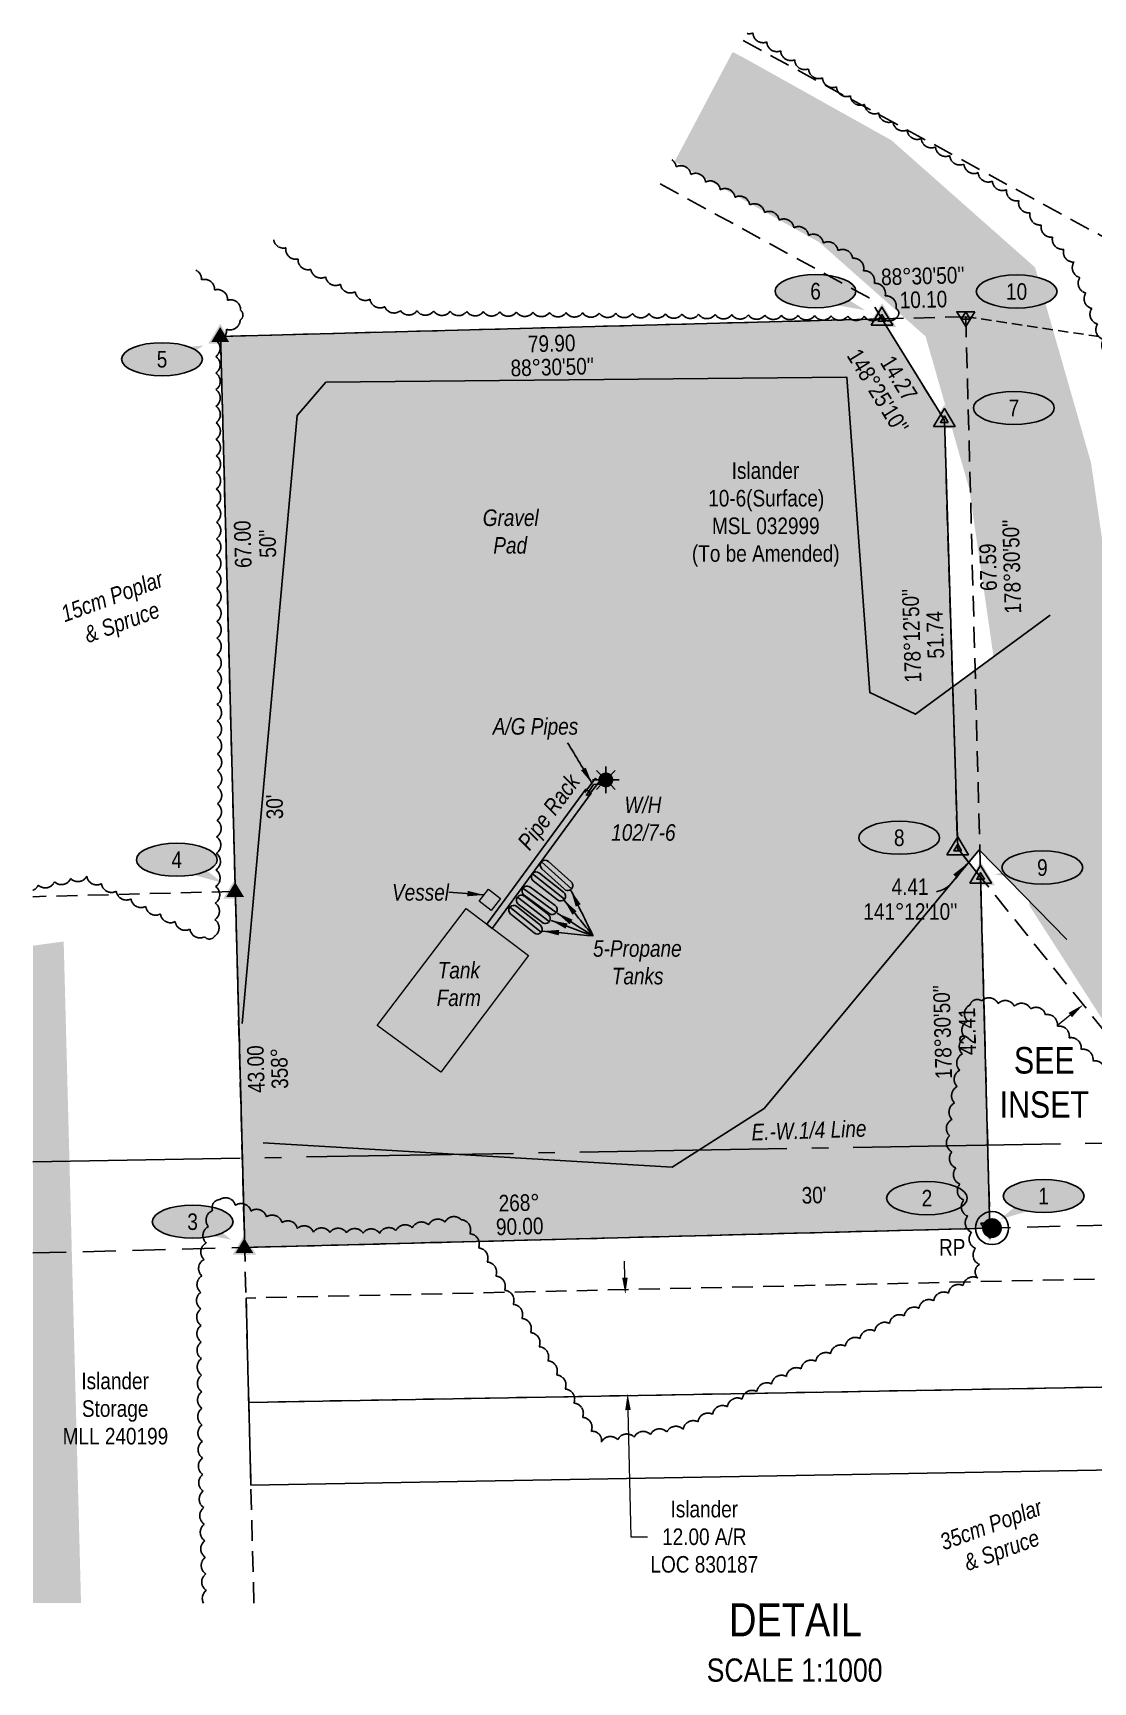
# Model space of a CAD drawing. Extents: x 570372 to 573140, y 6214522 to 6216467.
# Drawn here: x 571540 to 572179, y 6215248 to 6216243 of the extents above; entities that cross this region are included whole.
import ezdxf
from ezdxf.enums import TextEntityAlignment as Align

# ---------------------------------------------------------------- set-up
doc = ezdxf.new("R2010")
doc.units = 0
doc.header["$LTSCALE"] = 5
doc.header["$PDSIZE"] = 0.5
for name, pattern in [('0', [1, 1, 0]), ('foc-ACCESSROAD', [3.75, 2.5, -1.25]), ('foc-MONUMENT-BDYS', [6, 4, -2]), ('foc-QUARTERLINE', [33, 25, -3, 2, -3]), ('foc-TIELINE', [1.875, 1.25, -0.625])]:
    doc.linetypes.add(name, pattern=pattern)
doc.layers.get('Defpoints').update_dxf_attribs({"color": 9})
for name, color, linetype in [('35', 37, 'Continuous'), ('AS-PIPE-AG', 44, 'Continuous'), ('AS-PIPE-UG-T', 44, 'Continuous'), ('AS-ROADS', 254, 'Continuous'), ('AS-SYMBOL', 7, 'Continuous'), ('C-AR', 13, 'foc-ACCESSROAD'), ('C-RW', 13, 'Continuous'), ('C-WS', 13, 'foc-ACCESSROAD'), ('C-WS-S', 13, 'Continuous'), ('CG-NOTES', 7, 'Continuous'), ('DETAIL-T', 7, 'Continuous'), ('L-BD', 7, 'Continuous'), ('L-MON', 1, 'Continuous'), ('L-MON-PLAN', 7, 'foc-MONUMENT-BDYS'), ('L-SECQ', 8, 'foc-QUARTERLINE'), ('L-TIE', 7, 'foc-TIELINE'), ('P-ELEVATION', 7, 'Continuous'), ('P-PROPOSED', 10, 'Continuous'), ('P-PROPOSED-H', 21, 'Continuous'), ('T-BUSH', 110, '0'), ('T-BUSH-T', 110, 'Continuous')]:
    doc.layers.add(name, color=color, linetype=linetype)
for name, color, linetype, lineweight in [('AS-GENERAL', 48, 'Continuous', 18), ('C-AR-T', 13, 'Continuous', 9), ('C-WS-T', 13, 'Continuous', 9), ('T-TEXT', 48, 'Continuous', 18)]:
    doc.layers.add(name, color=color, linetype=linetype, lineweight=lineweight)
doc.layers.add('AS-PIPE-RACK', color=7, linetype='Continuous', true_color=0xc48aff)
doc.styles.add('80', font='ARIALN.TTF', dxfattribs={"height": 10})
doc.styles.add('80CG', font='ARIALN.TTF', dxfattribs={"height": 10})
doc.styles.add('80L', font='ARIALN.TTF', dxfattribs={"height": 10})
doc.dimstyles.new('Compass 5 000', dxfattribs={"dimscale": 5, "dimtxt": 9, "dimasz": 2, "dimexe": 0.2, "dimexo": 0.0625, "dimgap": 0.5, "dimtad": 0, "dimtih": 1, "dimtoh": 1, "dimzin": 0, "dimdsep": 46, "dimtxsty": '80CG', "dimcen": 0.1, "dimse1": 1, "dimse2": 1, "dimclrd": 256, "dimclrt": 256, "dimaunit": 1, "dimadec": 4, "dimazin": 0, "dimtfac": 0.06, "dimtofl": 0, "dimtmove": 0, "dimatfit": 1, "dimfxl": 0.2, "dimtolj": 1, "dimtzin": 0, "dimlwd": -1, "dimarcsym": 0})

# ---------------------------------------------------------------- blocks, each defined once
blk = doc.blocks.new('*D664')
at = {"layer": 'C-AR-T', "transparency": 16777216}
for p, q in [((571896.72, 6215492.34), (571896.49, 6215502.34)), ((571898.55, 6215412.36), (571900.3, 6215335.9)), ((571900.3, 6215335.9), (571910.3, 6215335.9))]:
    blk.add_line(p, q, dxfattribs=at)
for points in [[(571898.39, 6215492.38), (571895.06, 6215492.3), (571896.95, 6215482.34)], [(571900.22, 6215412.4), (571896.88, 6215412.32), (571898.32, 6215422.36)]]:
    blk.add_solid(points, dxfattribs=at)
at = {"layer": 'Defpoints', "color": 0, "transparency": 16777216}
for p in [(571889.48, 6215482.17), (571890.85, 6215422.19), (571898.32, 6215422.36)]:
    blk.add_point(p, dxfattribs=at)
at = {"layer": 'C-AR-T', "transparency": 16777216, "insert": (571944.6, 6215335.9), "char_height": 10, "attachment_point": 5, "style": '80CG'}
blk.add_mtext('\\A1;Islander\\P12.00 A/R\\PLOC 830187', dxfattribs=at)
blk = doc.blocks.new('GAS')
h = blk.add_hatch(color=255)
h.dxf.hatch_style = 1
edge = h.paths.add_edge_path()
edge.add_arc((0, 0), 0.9, 0, 360)
for p, q in [((-0.81, 0), (-1.62, 0)), ((-0.57, 0.57), (-1.14, 1.14)), ((0, 0.81), (0, 1.62)), ((0.57, 0.57), (1.14, 1.14)), ((1.62, 0), (0.81, 0)), ((-0.57, -0.57), (-1.14, -1.14)), ((0, -0.81), (0, -1.62)), ((1.14, -1.14), (0.57, -0.57))]:
    blk.add_line(p, q)
blk.add_circle((0, 0), 0.8)
blk = doc.blocks.new('fdia')
at = {"color": 255, "const_width": 1}
blk.add_lwpolyline([(-0.5, 0, 1), (0.5, 0, 1)], format="xyb", close=True, dxfattribs=at)
blk = doc.blocks.new('Fdiaa')
blk.add_blockref('fdia', (0, 0))
blk = doc.blocks.new('fdib')
at = {"color": 1, "const_width": 1.6}
blk.add_lwpolyline([(-0.4, 0, 1), (0.4, 0, 1)], format="xyb", close=True, dxfattribs=at)
at = {"color": 1}
blk.add_circle((0, 0), 0.8, dxfattribs=at)
blk = doc.blocks.new('Fdibb')
blk.add_blockref('fdib', (0, 0))
blk = doc.blocks.new('fdicc')
for name in ['Fdibb', 'Fdiaa']:
    blk.add_blockref(name, (0, 0))
blk = doc.blocks.new('FDI')
blk.add_blockref('fdicc', (0, 0))
blk = doc.blocks.new('STRIA')
blk.add_hatch(color=255).paths.add_polyline_path([(-0.04, 1.52), (-1.47, -0.87), (1.39, -0.87)])
blk = doc.blocks.new('STRIAA')
blk.add_blockref('STRIA', (0, 0))
blk = doc.blocks.new('STRIB')
at = {"color": 1}
blk.add_solid([(-1.12, -0.67), (-0.04, 1.13), (1.04, -0.67)], dxfattribs=at)
blk = doc.blocks.new('STRIBB')
blk.add_blockref('STRIB', (0, 0))
blk = doc.blocks.new('STRICC')
for name in ['STRIAA', 'STRIBB']:
    blk.add_blockref(name, (0, 0))
blk = doc.blocks.new('fdspike')
blk.add_blockref('STRICC', (0, 0))
blk = doc.blocks.new('*U677')
at = {"layer": '35', "color": 3}
blk.add_circle((0, 0), 10, dxfattribs=at)
at = {"layer": '35', "color": 3, "style": '80'}
blk.add_attdef('RP_001', (-31.98, -16.56), '', height=10, dxfattribs=at)
blk = doc.blocks.new('*D667')
at = {"layer": 'C-AR-T', "transparency": 16777216}
for p, q in [((572258.9, 6215725.93), (572266.7, 6215732.19)), ((572266.7, 6215732.19), (572276.7, 6215732.19)), ((572165.41, 6215650.77), (572157.62, 6215644.5))]:
    blk.add_line(p, q, dxfattribs=at)
for points in [[(572257.86, 6215727.23), (572259.95, 6215724.63), (572251.11, 6215719.66)], [(572164.37, 6215652.06), (572166.46, 6215649.47), (572173.21, 6215657.03)]]:
    blk.add_solid(points, dxfattribs=at)
at = {"layer": 'Defpoints', "color": 0, "transparency": 16777216}
for p in [(572251.11, 6215719.66), (572255.44, 6215714.27), (572177.54, 6215651.64)]:
    blk.add_point(p, dxfattribs=at)
at = {"layer": 'C-AR-T', "transparency": 16777216, "insert": (572310.97, 6215732.19), "char_height": 10, "attachment_point": 5, "style": '80CG'}
blk.add_mtext('\\A1;Islander\\P20.00 A/R\\PLOC 062062', dxfattribs=at)
blk = doc.blocks.new('*U672')
at = {"color": 48}
for p, q in [((-3.68, 2.18), (-0.84, -0.09)), ((-2.93, 3.12), (-0.09, 0.84))]:
    blk.add_line(p, q, dxfattribs=at)
for centre, start, end in [((-3.31, 2.65), 51.2939, 231.2939), ((-0.47, 0.38), 231.2939, 51.2939)]:
    blk.add_arc(centre, 0.6, start, end, dxfattribs=at)
at = {"layer": 'Defpoints'}
blk.add_line((-3.78, 3.03), (0, 0), dxfattribs=at)
blk = doc.blocks.new('*U668')
at = {"color": 48}
for p, q in [((-3.74, 2.11), (-0.84, -0.11)), ((-3.01, 3.07), (-0.11, 0.84))]:
    blk.add_line(p, q, dxfattribs=at)
for centre, start, end in [((-3.38, 2.59), 52.502, 232.502), ((-0.48, 0.37), 232.502, 52.502)]:
    blk.add_arc(centre, 0.6, start, end, dxfattribs=at)
at = {"layer": 'Defpoints'}
blk.add_line((-3.85, 2.96), (0, 0), dxfattribs=at)
blk = doc.blocks.new('*U669')
at = {"color": 48}
for p, q in [((-3.88, 2.11), (-0.84, -0.13)), ((-3.17, 3.08), (-0.13, 0.84))]:
    blk.add_line(p, q, dxfattribs=at)
for centre, start, end in [((-3.52, 2.59), 53.6347, 233.6347), ((-0.48, 0.36), 233.6347, 53.6347)]:
    blk.add_arc(centre, 0.6, start, end, dxfattribs=at)
at = {"layer": 'Defpoints'}
blk.add_line((-4.01, 2.95), (0, 0), dxfattribs=at)
blk = doc.blocks.new('*U670')
at = {"color": 48}
for p, q in [((-3.78, 2.21), (-0.84, -0.1)), ((-3.03, 3.15), (-0.1, 0.84))]:
    blk.add_line(p, q, dxfattribs=at)
for centre, start, end in [((-3.4, 2.68), 51.7429, 231.7429), ((-0.47, 0.37), 231.7429, 51.7429)]:
    blk.add_arc(centre, 0.6, start, end, dxfattribs=at)
at = {"layer": 'Defpoints'}
blk.add_line((-3.87, 3.06), (0, 0), dxfattribs=at)
blk = doc.blocks.new('*U671')
at = {"color": 48}
for p, q in [((-3.59, 2.42), (-0.85, -0.05)), ((-2.79, 3.31), (-0.05, 0.85))]:
    blk.add_line(p, q, dxfattribs=at)
for centre, start, end in [((-3.19, 2.87), 48.0607, 228.0607), ((-0.45, 0.4), 228.0607, 48.0607)]:
    blk.add_arc(centre, 0.6, start, end, dxfattribs=at)
at = {"layer": 'Defpoints'}
blk.add_line((-3.64, 3.27), (0, 0), dxfattribs=at)
blk = doc.blocks.new('TRIA')
blk.add_hatch(color=255).paths.add_polyline_path([(-0.04, 1.52), (-1.47, -0.87), (1.39, -0.87)])
blk = doc.blocks.new('Hybrid_EC')
at = {"color": 251}
for points in [[(-1.3, -0.74), (0, 1.42), (1.3, -0.74)], [(0.47, -0.26), (0, 0.53), (-0.47, -0.26)]]:
    blk.add_lwpolyline(points, close=True, dxfattribs=at)
at = {"layer": 'Defpoints'}
blk.add_circle((0, 0), 0.05, dxfattribs=at)
at = {"xscale": 1.2, "yscale": 1.2, "zscale": 1.2}
blk.add_blockref('TRIA', (0.05, 0.06), dxfattribs=at)
blk = doc.blocks.new('Hybrid_RC')
at = {"color": 4}
for points in [[(1.08, 0.6), (0, -1.2), (-1.08, 0.6)], [(0, 0.6), (0.54, -0.3), (-0.54, -0.3)]]:
    blk.add_lwpolyline(points, close=True, dxfattribs=at)
at = {"rotation": 180}
blk.add_blockref('TRIA', (-0.04, -0.07), dxfattribs=at)
blk = doc.blocks.new('*U689')
at = {"layer": 'P-ELEVATION'}
h = blk.add_hatch(color=111, dxfattribs=at)
h.dxf.hatch_style = 1
edge = h.paths.add_edge_path()
edge.add_ellipse((0, 0), major_axis=(-24.38, 0), ratio=0.410256, start_angle=0, end_angle=360)
at = {"layer": 'P-ELEVATION', "color": 7, "flags": 128}
blk.add_lwpolyline([(0, 0, 12.5, 0, 0), (-26.29, -14.07, 0, 0, 0)], format="xyseb", dxfattribs=at)
at = {"layer": 'P-ELEVATION', "color": 7}
blk.add_ellipse((0, 0), major_axis=(-24.38, 0), ratio=0.410256, dxfattribs=at)
at = {"color": 0, "style": '80L'}
blk.add_attdef('NUMBER', text='', height=10, dxfattribs=at).set_placement((0, 0), align=Align.MIDDLE_CENTER)
at = {"style": '80L', "flags": 1}
blk.add_attdef('ID', text='', height=10, dxfattribs=at).set_placement((-0.56, -3.99), align=Align.MIDDLE_CENTER)
blk = doc.blocks.new('*U690')
at = {"layer": 'P-ELEVATION'}
h = blk.add_hatch(color=111, dxfattribs=at)
h.dxf.hatch_style = 1
edge = h.paths.add_edge_path()
edge.add_ellipse((0, 0), major_axis=(-24.38, 0), ratio=0.410256, start_angle=0, end_angle=360)
at = {"layer": 'P-ELEVATION', "color": 7, "flags": 128}
blk.add_lwpolyline([(0, 0, 12.5, 0, 0), (30.01, -15.45, 0, 0, 0)], format="xyseb", dxfattribs=at)
at = {"layer": 'P-ELEVATION', "color": 7}
blk.add_ellipse((0, 0), major_axis=(-24.38, 0), ratio=0.410256, dxfattribs=at)
at = {"color": 0, "style": '80L'}
blk.add_attdef('NUMBER', text='', height=10, dxfattribs=at).set_placement((0, 0), align=Align.MIDDLE_CENTER)
at = {"style": '80L', "flags": 1}
blk.add_attdef('ID', text='', height=10, dxfattribs=at).set_placement((-0.56, -3.99), align=Align.MIDDLE_CENTER)
blk = doc.blocks.new('*U691')
at = {"layer": 'P-ELEVATION'}
h = blk.add_hatch(color=111, dxfattribs=at)
h.dxf.hatch_style = 1
edge = h.paths.add_edge_path()
edge.add_ellipse((0, 0), major_axis=(-24.38, 0), ratio=0.410256, start_angle=0, end_angle=360)
at = {"layer": 'P-ELEVATION', "color": 7, "flags": 128}
blk.add_lwpolyline([(0, 0, 12.5, 0, 0), (23.32, -10.9, 0, 0, 0)], format="xyseb", dxfattribs=at)
at = {"layer": 'P-ELEVATION', "color": 7}
blk.add_ellipse((0, 0), major_axis=(-24.38, 0), ratio=0.410256, dxfattribs=at)
at = {"color": 0, "style": '80L'}
blk.add_attdef('NUMBER', text='', height=10, dxfattribs=at).set_placement((0, 0), align=Align.MIDDLE_CENTER)
at = {"style": '80L', "flags": 1}
blk.add_attdef('ID', text='', height=10, dxfattribs=at).set_placement((-0.56, -3.99), align=Align.MIDDLE_CENTER)
blk = doc.blocks.new('*U692')
at = {"layer": 'P-ELEVATION'}
h = blk.add_hatch(color=111, dxfattribs=at)
h.dxf.hatch_style = 1
edge = h.paths.add_edge_path()
edge.add_ellipse((0, 0), major_axis=(-24.38, 0), ratio=0.410256, start_angle=0, end_angle=360)
at = {"layer": 'P-ELEVATION', "color": 7, "flags": 128}
blk.add_lwpolyline([(0, 0, 12.5, 0, 0), (27.42, -13.89, 0, 0, 0)], format="xyseb", dxfattribs=at)
at = {"layer": 'P-ELEVATION', "color": 7}
blk.add_ellipse((0, 0), major_axis=(-24.38, 0), ratio=0.410256, dxfattribs=at)
at = {"color": 0, "style": '80L'}
blk.add_attdef('NUMBER', text='', height=10, dxfattribs=at).set_placement((0, 0), align=Align.MIDDLE_CENTER)
at = {"style": '80L', "flags": 1}
blk.add_attdef('ID', text='', height=10, dxfattribs=at).set_placement((-0.56, -3.99), align=Align.MIDDLE_CENTER)
blk = doc.blocks.new('*U693')
at = {"layer": 'P-ELEVATION'}
h = blk.add_hatch(color=111, dxfattribs=at)
h.dxf.hatch_style = 1
edge = h.paths.add_edge_path()
edge.add_ellipse((0, 0), major_axis=(-24.38, 0), ratio=0.410256, start_angle=0, end_angle=360)
at = {"layer": 'P-ELEVATION', "color": 7, "flags": 128}
blk.add_lwpolyline([(0, 0, 12.5, 0, 0), (25.15, 8.27, 0, 0, 0)], format="xyseb", dxfattribs=at)
at = {"layer": 'P-ELEVATION', "color": 7}
blk.add_ellipse((0, 0), major_axis=(-24.38, 0), ratio=0.410256, dxfattribs=at)
at = {"color": 0, "style": '80L'}
blk.add_attdef('NUMBER', text='', height=10, dxfattribs=at).set_placement((0, 0), align=Align.MIDDLE_CENTER)
at = {"style": '80L', "flags": 1}
blk.add_attdef('ID', text='', height=10, dxfattribs=at).set_placement((-0.56, -3.99), align=Align.MIDDLE_CENTER)
blk = doc.blocks.new('*U694')
at = {"layer": 'P-ELEVATION'}
h = blk.add_hatch(color=111, dxfattribs=at)
h.dxf.hatch_style = 1
edge = h.paths.add_edge_path()
edge.add_ellipse((0, 0), major_axis=(-24.38, 0), ratio=0.410256, start_angle=0, end_angle=360)
at = {"layer": 'P-ELEVATION', "color": 7, "flags": 128}
blk.add_lwpolyline([(0, 0, 12.5, 0, 0), (29.99, -11.46, 0, 0, 0)], format="xyseb", dxfattribs=at)
at = {"layer": 'P-ELEVATION', "color": 7}
blk.add_ellipse((0, 0), major_axis=(-24.38, 0), ratio=0.410256, dxfattribs=at)
at = {"color": 0, "style": '80L'}
blk.add_attdef('NUMBER', text='', height=10, dxfattribs=at).set_placement((0, 0), align=Align.MIDDLE_CENTER)
at = {"style": '80L', "flags": 1}
blk.add_attdef('ID', text='', height=10, dxfattribs=at).set_placement((-0.56, -3.99), align=Align.MIDDLE_CENTER)
blk = doc.blocks.new('*U696')
at = {"layer": 'P-ELEVATION'}
h = blk.add_hatch(color=111, dxfattribs=at)
h.dxf.hatch_style = 1
edge = h.paths.add_edge_path()
edge.add_ellipse((0, 0), major_axis=(-24.38, 0), ratio=0.410256, start_angle=0, end_angle=360)
at = {"layer": 'P-ELEVATION', "color": 7, "flags": 128}
blk.add_lwpolyline([(0, 0, 12.5, 0, 0), (-30.55, -2.91, 0, 0, 0)], format="xyseb", dxfattribs=at)
at = {"layer": 'P-ELEVATION', "color": 7}
blk.add_ellipse((0, 0), major_axis=(-24.38, 0), ratio=0.410256, dxfattribs=at)
at = {"color": 0, "style": '80L'}
blk.add_attdef('NUMBER', text='', height=10, dxfattribs=at).set_placement((0, 0), align=Align.MIDDLE_CENTER)
at = {"style": '80L', "flags": 1}
blk.add_attdef('ID', text='', height=10, dxfattribs=at).set_placement((-0.56, -3.99), align=Align.MIDDLE_CENTER)
blk = doc.blocks.new('*U697')
at = {"layer": 'P-ELEVATION'}
h = blk.add_hatch(color=111, dxfattribs=at)
h.dxf.hatch_style = 1
edge = h.paths.add_edge_path()
edge.add_ellipse((0, 0), major_axis=(-24.38, 0), ratio=0.410256, start_angle=0, end_angle=360)
at = {"layer": 'P-ELEVATION', "color": 7, "flags": 128}
blk.add_lwpolyline([(0, 0, 12.5, 0, 0), (26.75, -4.27, 0, 0, 0)], format="xyseb", dxfattribs=at)
at = {"layer": 'P-ELEVATION', "color": 7}
blk.add_ellipse((0, 0), major_axis=(-24.38, 0), ratio=0.410256, dxfattribs=at)
at = {"color": 0, "style": '80L'}
blk.add_attdef('NUMBER', text='', height=10, dxfattribs=at).set_placement((0, 0), align=Align.MIDDLE_CENTER)
at = {"style": '80L', "flags": 1}
blk.add_attdef('ID', text='', height=10, dxfattribs=at).set_placement((-0.56, -3.99), align=Align.MIDDLE_CENTER)
blk = doc.blocks.new('*U698')
at = {"layer": 'P-ELEVATION'}
h = blk.add_hatch(color=111, dxfattribs=at)
h.dxf.hatch_style = 1
edge = h.paths.add_edge_path()
edge.add_ellipse((0, 0), major_axis=(-24.38, 0), ratio=0.410256, start_angle=0, end_angle=360)
at = {"layer": 'P-ELEVATION', "color": 7, "flags": 128}
blk.add_lwpolyline([(0, 0, 12.5, 0, 0), (-28.63, -4.43, 0, 0, 0)], format="xyseb", dxfattribs=at)
at = {"layer": 'P-ELEVATION', "color": 7}
blk.add_ellipse((0, 0), major_axis=(-24.38, 0), ratio=0.410256, dxfattribs=at)
at = {"color": 0, "style": '80L'}
blk.add_attdef('NUMBER', text='', height=10, dxfattribs=at).set_placement((0, 0), align=Align.MIDDLE_CENTER)
at = {"style": '80L', "flags": 1}
blk.add_attdef('ID', text='', height=10, dxfattribs=at).set_placement((-0.56, -3.99), align=Align.MIDDLE_CENTER)
blk = doc.blocks.new('*U695')
at = {"layer": 'P-ELEVATION'}
h = blk.add_hatch(color=111, dxfattribs=at)
h.dxf.hatch_style = 1
edge = h.paths.add_edge_path()
edge.add_ellipse((0, 0), major_axis=(-24.38, 0), ratio=0.410256, start_angle=0, end_angle=360)
at = {"layer": 'P-ELEVATION', "color": 7, "flags": 128}
blk.add_lwpolyline([(0, 0, 12.5, 0, 0), (-20.5, -11.95, 0, 0, 0)], format="xyseb", dxfattribs=at)
at = {"layer": 'P-ELEVATION', "color": 7}
blk.add_ellipse((0, 0), major_axis=(-24.38, 0), ratio=0.410256, dxfattribs=at)
at = {"color": 0, "style": '80L'}
blk.add_attdef('NUMBER', text='', height=10, dxfattribs=at).set_placement((0, 0), align=Align.MIDDLE_CENTER)
at = {"style": '80L', "flags": 1}
blk.add_attdef('ID', text='', height=10, dxfattribs=at).set_placement((-0.56, -3.99), align=Align.MIDDLE_CENTER)

msp = doc.modelspace()

# ---------------------------------------------------------------- hatches: boundary and pattern name
at = {"layer": 'AS-ROADS'}
h = msp.add_hatch(color=256, dxfattribs=at)
h.dxf.hatch_style = 1
h.paths.add_polyline_path([(572044.41, 6215845.318), (572030.515, 6216035.758), (571716.27, 6216032.688), (571698.925, 6216012.483), (571665.78, 6215645.703), (571678.505, 6215573.648), (571925.13, 6215558.878), (571980.68, 6215594.478), (572110.52, 6215750.438), (572163.375, 6215696.423), (572189.061, 6215717.074), (572146.923, 6215769.488), (572143.332, 6215884.649), (572071.98, 6215832.333)])
h = msp.add_hatch(color=256, dxfattribs=at)
h.dxf.hatch_style = 1
h.paths.add_polyline_path([(571539.548, 6215295.947), (571568.539, 6215295.947), (571558.075, 6215695.178), (571539.548, 6215692.621)])
at = {"layer": 'P-PROPOSED-H'}
h = msp.add_hatch(color=256, dxfattribs=at)
h.dxf.hatch_style = 1
h.paths.add_polyline_path([(571667.285, 6215510.509), (571652.701, 6216060.279), (572051.814, 6216070.866), (572089.43, 6216009.676), (572097.491, 6215751.21), (572111.315, 6215734.015), (572116.935, 6215522.176)])

# ---------------------------------------------------------------- linework, layer by layer
at = {"layer": 'AS-GENERAL', "flags": 128}
for points in [[(571814.31, 6215726.718), (571821.695, 6215721.138), (571816.055, 6215713.883), (571808.745, 6215719.428)], [(571801.015, 6215714.973), (571838.43, 6215686.743), (571785.66, 6215616.293), (571747.22, 6215644.498)]]:
    msp.add_lwpolyline(points, close=True, dxfattribs=at)
at = {"layer": 'AS-PIPE-AG', "flags": 128}
for points in [[(571872.54, 6215785.133), (571879, 6215793.658), (571879.755, 6215792.893), (571885.195, 6215792.678)], [(571873.27, 6215783.258), (571877.795, 6215789.983), (571887.79, 6215790.068), (571887.695, 6215792.798), (571885.115, 6215792.683)], [(571874.34, 6215782.893), (571881.265, 6215791.408), (571881.08, 6215793.408), (571885.195, 6215792.678)]]:
    msp.add_lwpolyline(points, dxfattribs=at)
at = {"layer": 'AS-PIPE-RACK', "flags": 128}
msp.add_lwpolyline([(571816.685, 6215703.018), (571813.31, 6215705.518), (571873.215, 6215786.988), (571876.265, 6215784.678)], close=True, dxfattribs=at)
at = {"layer": 'AS-ROADS', "const_width": 74.967, "flags": 128}
msp.add_lwpolyline([(572441.227, 6215479.367), (572435.72, 6215480.043), (572337.905, 6215537.043), (572222.125, 6215659.408), (572176.805, 6215729.993), (572141.2, 6215976.253), (572111.155, 6216081.108), (572035.745, 6216147.873), (571951.295, 6216195.088), (571944.189, 6216198.847)], dxfattribs=at)
at = {"layer": 'AS-ROADS', "flags": 128}
for points in [[(572153.38, 6215892.016), (572071.98, 6215832.333), (572044.41, 6215845.318), (572030.515, 6216035.758), (571716.27, 6216032.688), (571698.925, 6216012.483), (571665.78, 6215645.703)], [(571678.505, 6215573.648), (571925.13, 6215558.878), (571980.68, 6215594.478), (572110.52, 6215750.438), (572163.375, 6215696.423)]]:
    msp.add_lwpolyline(points, dxfattribs=at)
at = {"layer": 'C-AR', "flags": 128}
for points in [[(571968.067, 6216238.891), (572185.996, 6216119.95), (572196.356, 6215787.765), (572366.122, 6215576.599), (572403.89, 6215529.621), (572440.862, 6215530.287)], [(572441.576, 6215430.767), (572355.548, 6215429.238), (572335.598, 6215454.036), (572322.113, 6215470.8), (572278.258, 6215526.361), (572239.633, 6215574.405), (572111.315, 6215734.015), (572097.491, 6215751.21), (572089.43, 6216009.676), (572044.003, 6216083.573), (571916.837, 6216152.977)]]:
    msp.add_lwpolyline(points, dxfattribs=at)
msp.add_lwpolyline([(571669.717, 6215417.056), (571668.171, 6215479.959), (572303.942, 6215494.237), (572355.548, 6215429.238)], close=True, dxfattribs=at)
at = {"layer": 'C-RW', "flags": 128}
msp.add_lwpolyline([(572441.576, 6215430.767), (571669.717, 6215417.056), (571671.016, 6215367.15), (572441.934, 6215380.826)], dxfattribs=at)
at = {"layer": 'C-WS', "flags": 128}
msp.add_lwpolyline([(572102.344, 6216072.206), (571652.701, 6216060.279), (571667.286, 6215510.473), (572116.935, 6215522.176)], close=True, dxfattribs=at)
msp.add_lwpolyline([(571672.87, 6215295.947), (571661.693, 6215725.383), (571539.548, 6215722.204)], dxfattribs=at)
at = {"layer": 'L-MON-PLAN', "flags": 128}
msp.add_lwpolyline([(571539.548, 6215507.194), (572440.86, 6215530.58)], dxfattribs=at)
at = {"layer": 'L-SECQ'}
msp.add_line((571539.548, 6215562.263), (572440.52, 6215577.89), dxfattribs=at)
at = {"layer": 'L-TIE'}
for p, q in [((572321.831, 6216039.393), (572102.344, 6216072.206)), ((572116.935, 6215522.176), (572118.195, 6215522.208))]:
    msp.add_line(p, q, dxfattribs=at)
at = {"layer": 'P-PROPOSED', "flags": 128}
msp.add_lwpolyline([(571667.285, 6215510.509), (571652.701, 6216060.279), (572051.814, 6216070.866), (572089.43, 6216009.676), (572097.491, 6215751.21), (572111.315, 6215734.015), (572116.935, 6215522.176)], close=True, dxfattribs=at)
at = {"layer": 'T-BUSH', "flags": 128}
for points in [[(572357.378, 6215740.913, -0.3069146), (572353.765, 6215746.727, -0.5205671), (572345.811, 6215752.78, -0.5205671), (572337.856, 6215758.833, -0.5205671), (572329.902, 6215764.885, -0.5205671), (572321.947, 6215770.938, -0.5205671), (572313.992, 6215776.991, -0.5205671), (572304.486, 6215777.574, -0.5205671), (572294.538, 6215776.599, -0.5205671), (572284.59, 6215775.624, -0.5205671), (572274.643, 6215774.649, -0.5205671), (572264.695, 6215773.674, -0.5205671), (572254.747, 6215772.699, -0.5205671), (572244.799, 6215771.725, -0.5205671), (572234.851, 6215770.75, -0.5205671), (572226.748, 6215772.228, -0.5205671), (572224.926, 6215782.056, -0.5205671), (572223.104, 6215791.884, -0.5205671), (572221.283, 6215801.712, -0.5205671), (572219.461, 6215811.54, -0.5205671), (572217.639, 6215821.369, -0.5205671), (572215.817, 6215831.197, -0.5205671), (572213.995, 6215841.025, -0.5205671), (572212.173, 6215850.853, -0.5205671), (572210.351, 6215860.681, -0.5205671), (572208.529, 6215870.509, -0.5205671), (572206.707, 6215880.337, -0.5205671), (572204.885, 6215890.165, -0.5205671), (572203.064, 6215899.994, -0.5205671), (572201.242, 6215909.822, -0.5205671), (572199.846, 6215919.706, -0.5205671), (572199.055, 6215929.67, -0.5205671), (572198.265, 6215939.635, -0.5205671), (572197.474, 6215949.599, -0.5205671), (572196.684, 6215959.563, -0.5205671), (572195.893, 6215969.527, -0.5205671), (572195.103, 6215979.492, -0.5205671), (572194.312, 6215989.456, -0.5205671), (572193.522, 6215999.42, -0.5205671), (572192.731, 6216009.384, -0.5205671), (572191.941, 6216019.349, -0.5205671), (572191.15, 6216029.313, -0.5205671), (572190.36, 6216039.277, -0.5205671), (572189.021, 6216049.118, -0.5205671), (572185.464, 6216058.459, -0.5205671), (572181.906, 6216067.8, -0.5205671), (572178.348, 6216077.141, -0.5205671), (572174.791, 6216086.482, -0.5205671), (572171.233, 6216095.823, -0.5205671), (572167.676, 6216105.164, -0.5205671), (572161.5, 6216112.882, -0.5205671), (572154.716, 6216120.224, -0.5205671), (572147.933, 6216127.565, -0.5205671), (572141.149, 6216134.907, -0.5205671), (572134.366, 6216142.248, -0.5205671), (572126.967, 6216148.832, -0.5205671), (572118.397, 6216153.977, -0.5205671), (572109.827, 6216159.122, -0.5205671), (572101.258, 6216164.268, -0.5205671), (572092.688, 6216169.413, -0.5205671), (572084.118, 6216174.558, -0.5205671), (572075.549, 6216179.703, -0.5205671), (572066.979, 6216184.848, -0.5205671), (572058.409, 6216189.993, -0.5205671), (572049.84, 6216195.138, -0.5205671), (572041.27, 6216200.283, -0.5205671), (572032.732, 6216205.479, -0.5205671), (572024.332, 6216210.897, -0.5205671), (572015.932, 6216216.314, -0.5205671), (572007.532, 6216221.732, -0.5205671), (571999.132, 6216227.15, -0.5205671), (571990.732, 6216232.567, -0.5205671), (571982.332, 6216237.985, -0.5205671), (571973.932, 6216243.402, -0.142315), (571970.546, 6216243.048, -0.142315)], [(571684.778, 6216118.487, 0.4216141), (571692.097, 6216113.716, 0.5205671), (571699.48, 6216106.978, 0.5205671), (571707.21, 6216100.743, 0.5205671), (571716.135, 6216096.242, 0.5205671), (571725.059, 6216091.74, 0.5205671), (571733.984, 6216087.238, 0.5205671), (571742.908, 6216082.737, 0.5205671), (571751.833, 6216078.235, 0.5205671), (571761.278, 6216075.864, 0.5205671), (571771.273, 6216075.742, 0.5205671), (571781.267, 6216075.62, 0.5205671), (571791.262, 6216075.499, 0.5205671), (571801.257, 6216075.377, 0.5205671), (571811.252, 6216075.255, 0.5205671), (571821.247, 6216075.133, 0.5205671), (571831.242, 6216075.011, 0.5205671), (571841.236, 6216074.889, 0.5205671), (571851.231, 6216074.768, 0.5205671), (571861.226, 6216074.646, 0.5205671), (571871.221, 6216074.524, 0.5205671), (571881.216, 6216074.402, 0.5205671), (571891.211, 6216074.28, 0.5205671), (571901.205, 6216074.159, 0.5205671), (571911.2, 6216074.037, 0.5205671), (571921.195, 6216073.915, 0.5205671), (571931.19, 6216073.793, 0.5205671), (571941.185, 6216073.671, 0.5205671), (571951.18, 6216073.549, 0.5205671), (571961.174, 6216073.428, 0.5205671), (571971.169, 6216073.306, 0.5205671), (571981.164, 6216073.184, 0.5205671), (571991.159, 6216073.062, 0.5205671), (572001.154, 6216072.94, 0.5205671), (572011.148, 6216072.818, 0.5205671), (572021.143, 6216072.697, 0.5205671), (572031.138, 6216072.575, 0.5205671), (572041.133, 6216072.453, 0.5205671), (572051.128, 6216072.331, 0.5205671), (572061.123, 6216072.209, 0.5205671), (572060.221, 6216077.161, 0.5205671), (572053.694, 6216084.731, 0.5205671), (572047.167, 6216092.301, 0.5205671), (572040.64, 6216099.871, 0.5205671), (572034.112, 6216107.441, 0.5205671), (572025.28, 6216112.092, 0.5205671), (572016.402, 6216116.685, 0.5205671), (572007.525, 6216121.279, 0.5205671), (571998.647, 6216125.872, 0.5205671), (571989.769, 6216130.466, 0.5205671), (571980.892, 6216135.059, 0.5205671), (571972.014, 6216139.652, 0.5205671), (571963.137, 6216144.246, 0.5205671), (571954.259, 6216148.839, 0.5205671), (571945.381, 6216153.433, 0.5205671), (571936.504, 6216158.026, 0.5205671), (571927.626, 6216162.62, 0.2096493), (571925.086, 6216166.811, 0.2096493)], [(571539.548, 6215726.04, 0.1885019), (571542.687, 6215729.184, 0.5205671), (571552.485, 6215731.159, 0.5205671), (571562.283, 6215733.135, 0.5205671), (571572.01, 6215734.596, 0.5205671), (571580.9, 6215730.026, 0.5205671), (571589.789, 6215725.455, 0.5205671), (571598.678, 6215720.884, 0.5205671), (571607.568, 6215716.313, 0.5205671), (571616.457, 6215711.743, 0.5205671), (571625.346, 6215707.172, 0.5205671), (571634.235, 6215702.601, 0.5205671), (571643.125, 6215698.03, 0.5205671), (571649.109, 6215698.335, 0.5205671), (571649.32, 6215708.328, 0.5205671), (571649.53, 6215718.322, 0.5205671), (571649.741, 6215728.315, 0.5205671), (571649.952, 6215738.308, 0.5205671), (571650.163, 6215748.302, 0.5205671), (571650.373, 6215758.295, 0.5205671), (571650.584, 6215768.288, 0.5205671), (571650.795, 6215778.282, 0.5205671), (571650.864, 6215788.276, 0.5205671), (571650.825, 6215798.272, 0.5205671), (571650.786, 6215808.267, 0.5205671), (571650.747, 6215818.263, 0.5205671), (571650.708, 6215828.258, 0.5205671), (571650.669, 6215838.254, 0.5205671), (571650.63, 6215848.249, 0.5205671), (571650.591, 6215858.245, 0.5205671), (571650.552, 6215868.24, 0.5205671), (571650.513, 6215878.236, 0.5205671), (571650.474, 6215888.231, 0.5205671), (571650.435, 6215898.227, 0.5205671), (571650.396, 6215908.222, 0.5205671), (571650.357, 6215918.218, 0.5205671), (571650.318, 6215928.213, 0.5205671), (571650.279, 6215938.209, 0.5205671), (571650.239, 6215948.204, 0.5205671), (571650.2, 6215958.2, 0.5205671), (571650.161, 6215968.195, 0.5205671), (571650.122, 6215978.191, 0.5205671), (571650.083, 6215988.186, 0.5205671), (571650.044, 6215998.182, 0.5205671), (571650.005, 6216008.177, 0.5205671), (571649.966, 6216018.173, 0.5205671), (571649.927, 6216028.168, 0.5205671), (571649.888, 6216038.164, 0.5205671), (571649.849, 6216048.159, 0.5205671), (571649.81, 6216058.155, 0.5205671), (571656.232, 6216064.68, 0.5205671), (571664.586, 6216070.168, 0.5205671), (571664.853, 6216075.99, 0.5205671), (571656.98, 6216082.148, 0.5205671), (571649.106, 6216088.307, 0.5205671), (571641.233, 6216094.465, 0.298552), (571637.867, 6216100.246, 0.298552)], [(572441.674, 6215417.056, 0.3163288), (572434.771, 6215415.795, 0.5205671), (572424.913, 6215417.451, 0.5205671), (572415.056, 6215419.107, 0.5205671), (572405.198, 6215420.763, 0.5205671), (572395.341, 6215422.42, 0.5205671), (572385.484, 6215424.076, 0.5205671), (572375.626, 6215425.732, 0.5205671), (572367.286, 6215430.697, 0.5205671), (572359.599, 6215437.086, 0.5205671), (572351.912, 6215443.475, 0.5205671), (572344.224, 6215449.864, 0.5205671), (572336.537, 6215456.253, 0.5205671), (572328.85, 6215462.641, 0.5205671), (572321.163, 6215469.03, 0.5205671), (572313.476, 6215475.419, 0.5205671), (572305.995, 6215482.017, 0.5205671), (572299.528, 6215489.638, 0.5205671), (572293.06, 6215497.259, 0.5205671), (572286.592, 6215504.88, 0.5205671), (572280.124, 6215512.501, 0.5205671), (572273.656, 6215520.122, 0.5205671), (572267.189, 6215527.743, 0.5205671), (572260.721, 6215535.364, 0.5205671), (572254.253, 6215542.985, 0.5205671), (572247.785, 6215550.606, 0.5205671), (572241.317, 6215558.227, 0.5205671), (572234.85, 6215565.848, 0.5205671), (572228.382, 6215573.469, 0.5205671), (572221.914, 6215581.09, 0.5205671), (572214.902, 6215588.203, 0.5205671), (572207.742, 6215595.177, 0.5205671), (572200.582, 6215602.152, 0.5205671), (572193.422, 6215609.126, 0.5205671), (572186.262, 6215616.101, 0.5205671), (572179.102, 6215623.075, 0.5205671), (572171.942, 6215630.05, 0.5205671), (572164.781, 6215637.025, 0.5205671), (572157.621, 6215643.999, 0.5205671), (572150.461, 6215650.974, 0.5205671), (572141.534, 6215654.451, 0.5205671), (572131.672, 6215656.076, 0.5205671), (572121.809, 6215657.702, 0.5205671), (572111.947, 6215659.328, 0.5205671), (572104.973, 6215656.955, 0.5205671), (572103.42, 6215647.081, 0.5205671), (572101.867, 6215637.207, 0.5205671), (572100.314, 6215627.333, 0.5205671), (572098.761, 6215617.459, 0.5205671), (572097.208, 6215607.584, 0.5205671), (572095.655, 6215597.71, 0.5205671), (572094.102, 6215587.836, 0.5205671), (572092.549, 6215577.962, 0.5205671), (572094.033, 6215568.216, 0.5205671), (572096.411, 6215558.507, 0.5205671), (572098.788, 6215548.798, 0.5205671), (572101.166, 6215539.09, 0.5205671), (572103.543, 6215529.381, 0.5205671), (572105.921, 6215519.672, 0.5205671), (572108.299, 6215509.964, 0.5205671), (572110.676, 6215500.255, 0.5205671), (572109.698, 6215492.078, 0.5205671), (572100.807, 6215487.511, 0.5205671), (572091.915, 6215482.945, 0.5205671), (572083.023, 6215478.378, 0.5205671), (572074.132, 6215473.812, 0.5205671), (572065.24, 6215469.245, 0.5205671), (572056.349, 6215464.679, 0.5205671), (572047.457, 6215460.113, 0.5205671), (572038.566, 6215455.546, 0.5205671), (572029.674, 6215450.98, 0.5205671), (572020.783, 6215446.413, 0.5205671), (572011.891, 6215441.847, 0.5205671), (572003, 6215437.281, 0.5205671), (571994.108, 6215432.714, 0.5205671), (571985.217, 6215428.148, 0.5205671), (571976.325, 6215423.581, 0.5205671), (571967.434, 6215419.015, 0.5205671), (571958.542, 6215414.449, 0.5205671), (571949.65, 6215409.882, 0.5205671), (571940.759, 6215405.316, 0.5205671), (571931.867, 6215400.749, 0.5205671), (571921.997, 6215399.187, 0.5205671), (571912.122, 6215397.641, 0.5205671), (571902.247, 6215396.095, 0.5205671), (571892.372, 6215394.549, 0.5205671), (571882.496, 6215393.003, 0.5205671), (571876.345, 6215399.527, 0.5205671), (571871.113, 6215408.044, 0.5205671), (571865.881, 6215416.561, 0.5205671), (571860.65, 6215425.078, 0.5205671), (571855.418, 6215433.595, 0.5205671), (571850.186, 6215442.112, 0.5205671), (571844.954, 6215450.629, 0.5205671), (571839.722, 6215459.146, 0.5205671), (571834.491, 6215467.663, 0.5205671), (571829.259, 6215476.181, 0.5205671), (571824.027, 6215484.698, 0.5205671), (571818.795, 6215493.215, 0.5205671), (571813.564, 6215501.732, 0.5205671), (571808.332, 6215510.249, 0.5205671), (571803.1, 6215518.766, 0.5205671), (571797.868, 6215527.283, 0.5205671), (571788.125, 6215525.806, 0.5205671), (571778.276, 6215524.097, 0.5205671), (571768.428, 6215522.387, 0.5205671), (571758.58, 6215520.678, 0.5205671), (571748.728, 6215519.014, 0.5205671), (571738.734, 6215519.213, 0.5205671), (571728.741, 6215519.411, 0.5205671), (571718.747, 6215519.61, 0.5205671), (571708.753, 6215519.809, 0.5205671), (571699.143, 6215522.022, 0.5205671), (571689.773, 6215525.503, 0.5205671), (571680.403, 6215528.984, 0.5205671), (571671.033, 6215532.465, 0.5205671), (571661.663, 6215535.946, 0.5205671), (571652.294, 6215539.427, 0.5205671), (571647.949, 6215532.744, 0.5205671), (571645.381, 6215523.108, 0.5205671), (571644.069, 6215513.199, 0.5205671), (571642.758, 6215503.29, 0.5205671), (571641.446, 6215493.381, 0.5205671), (571640.764, 6215483.433, 0.5205671), (571640.871, 6215473.438, 0.5205671), (571640.978, 6215463.443, 0.5205671), (571641.085, 6215453.448, 0.5205671), (571641.192, 6215443.453, 0.5205671), (571641.3, 6215433.458, 0.5205671), (571641.407, 6215423.463, 0.5205671), (571641.514, 6215413.468, 0.5205671), (571641.621, 6215403.473, 0.5205671), (571641.729, 6215393.478, 0.5205671), (571641.836, 6215383.483, 0.5205671), (571641.998, 6215373.49, 0.5205671), (571642.305, 6215363.499, 0.5205671), (571642.611, 6215353.508, 0.5205671), (571642.918, 6215343.517, 0.5205671), (571643.225, 6215333.526, 0.5205671), (571643.532, 6215323.535, 0.5205671), (571643.838, 6215313.544, 0.5205671), (571644.145, 6215303.554, 0.3624976), (571642.334, 6215295.947, 0.3624976)]]:
    msp.add_lwpolyline(points, format="xyb", dxfattribs=at)

# ---------------------------------------------------------------- block references
for name, p, values in [('*U694', (572011.734, 6216087.582), {'NUMBER': '6'}), ('*U695', (572133.033, 6216087.38), {'NUMBER': '10'}), ('*U693', (571617.417, 6216046.514), {'NUMBER': '5'}), ('*U696', (572131.377, 6216017.115), {'NUMBER': '7'}), ('*U697', (572062.22, 6215757.773), {'NUMBER': '8'}), ('*U692', (571626.295, 6215744.484), {'NUMBER': '4'}), ('*U698', (572148.574, 6215739.774), {'NUMBER': '9'}), ('*U690', (572078.926, 6215540.267), {'NUMBER': '2'}), ('*U689', (572149.338, 6215541.542), {'NUMBER': '1'}), ('*U691', (571635.862, 6215526.078), {'NUMBER': '3'})]:
    msp.add_blockref(name, p).add_auto_attribs(values)
at = {"layer": '35', "color": 6}
msp.add_blockref('*U677', (572118.195, 6215522.208), dxfattribs=at).add_auto_attribs({'RP_001': 'RP'})
at = {"layer": 'AS-SYMBOL', "xscale": 4.997785349999975, "yscale": 4.997785349999975, "zscale": 4.997785349999975}
for name, p in [('*U670', (571860.215, 6215720.733)), ('*U671', (571864.53, 6215726.898)), ('*U669', (571855.24, 6215712.658)), ('*U668', (571851.08, 6215707.183)), ('*U672', (571846.165, 6215700.738))]:
    msp.add_blockref(name, p, dxfattribs=at)
at = {"layer": 'C-WS-S', "xscale": 5, "yscale": 5, "zscale": 5}
msp.add_blockref('GAS', (571885.195, 6215792.678), dxfattribs=at)
at = {"layer": 'L-MON'}
for name, p, xscale, yscale, zscale in [('Hybrid_EC', (572051.814, 6216070.866), 5, 5, 5), ('Hybrid_RC', (572102.344, 6216072.206), 5, 5, 5), ('fdspike', (571652.701, 6216060.279), 4.99778455, 4.99778455, 4.99778455), ('Hybrid_EC', (572089.43, 6216009.676), 5, 5, 5), ('Hybrid_EC', (572097.491, 6215751.21), 5, 5, 5), ('Hybrid_EC', (572111.315, 6215734.015), 5, 5, 5), ('fdspike', (571661.72, 6215725.323), 4.99778455, 4.99778455, 4.99778455), ('Hybrid_RC', (572116.935, 6215522.176), 5, 5, 5), ('FDI', (572118.195, 6215522.208), 4.99778455, 4.99778455, 4.99778455), ('fdspike', (571667.286, 6215510.473), 4.99778455, 4.99778455, 4.99778455)]:
    msp.add_blockref(name, p, dxfattribs=dict(at, xscale=xscale, yscale=yscale, zscale=zscale))

# ---------------------------------------------------------------- texts
at = {"layer": 'AS-GENERAL', "insert": (571784.587, 6215682.838), "char_height": 9.99557, "attachment_point": 1, "style": '80L'}
msp.add_mtext_dynamic_manual_height_columns('\\pi-0.81579;{\\fArial Narrow|b0|i1|c0|p34;Tank \\P\\pi-1.48057;Farm}', width=23.00961, gutter_width=50, heights=[0], dxfattribs=at)
at = {"layer": 'AS-PIPE-RACK', "insert": (571830.968, 6215755.095), "char_height": 9.99557, "attachment_point": 1, "rotation": 53.672906, "style": '80L'}
msp.add_mtext_dynamic_manual_height_columns('\\pi0.33784;{\\fArial Narrow|b0|i1|c0|p34;Pipe Rack}', width=52.91719, gutter_width=50, heights=[0], dxfattribs=at)
at = {"layer": 'AS-PIPE-UG-T', "insert": (571816.828, 6215829.986), "char_height": 9.99557, "attachment_point": 1, "style": '80L'}
msp.add_mtext_dynamic_manual_height_columns('\\pi0.1382;{\\fArial Narrow|b0|i1|c0|p34;A/G Pipes}', width=51.80883, gutter_width=50, heights=[0], dxfattribs=at)
at = {"layer": 'C-WS-T', "attachment_point": 1, "style": '80L'}
for s, width, insert, char_height in [('\\pi24.36446;Islander\\P\\pi10.22053;10-6(Surface)\\P\\pi12.47838;MSL 032999\\P\\pi0.39447;(To be Amended)', 88.55157, (571936.737, 6215984.332), 10), ('\\pi8.95703;{\\fArial Narrow|b0|i1|c0|p34;W/H\\P\\pi0.90792;102/7-6}', 39.1146, (571887.504, 6215782.613), 10), ('\\pi11.73686;Islander\\P\\pi12.09482;Storage\\P\\pi0.49014;MLL 240199', 63.27872, (571556.984, 6215434.979), 9.99557)]:
    msp.add_mtext_dynamic_manual_height_columns(s, width=width, gutter_width=50, heights=[0], dxfattribs=dict(at, insert=insert, char_height=char_height))
at = {"layer": 'CG-NOTES', "color": 3, "insert": (571945.588, 6215295.824), "char_height": 20, "width": 105.50559, "attachment_point": 1, "style": '80CG'}
msp.add_mtext('\\pi13.9397;DETAIL\\P\\pi0.46289;{\\H0.7x;SCALE 1:1000}', dxfattribs=at)
at = {"layer": 'DETAIL-T', "color": 3, "insert": (572149.761, 6215610.019), "char_height": 15.9929, "width": 53.76782, "attachment_point": 5, "style": '80CG'}
msp.add_mtext('SEE\\PINSET', dxfattribs=at)
at = {"layer": 'L-BD', "color": 5, "style": '80L'}
for s, rotation, p in [("88°30'50''", 1.4863, (572076.461, 6216096.805)), ('10.10', 1.4863, (572076.83, 6216082.56)), ("178°30'50''", 91.4863, (572130.105, 6215921.378)), ('67.59', 91.4863, (572115.86, 6215921.009))]:
    msp.add_text(s, height=10, rotation=rotation, dxfattribs=at).set_placement(p, align=Align.MIDDLE)
at = {"layer": 'L-BD', "style": '80L'}
for s, height, rotation, p in [('79.90', 9.9956, 1.5195, (571852.51, 6216056.08)), ("88°30'50''", 9.9956, 1.5195, (571852.887, 6216041.841)), ("148°25'10''", 9.99557, 301.5808, (572049.334, 6216027.184)), ('14.27', 9.9956, 301.5808, (572062.107, 6216035.036)), ('67.00', 9.9956, 91.5423, (571666.093, 6215934.895)), ("50''", 9.9956, 91.5423, (571681.081, 6215935.299)), ("178°12'50''", 9.99557, 91.7863, (572069.733, 6215879.703)), ('51.74', 9.9956, 91.7863, (572083.97, 6215880.147)), ("30'", 9.9956, 91.5423, (571685.296, 6215776.395)), ('43.00', 9.9956, 91.484, (571673.995, 6215618.162)), ('358°', 9.9956, 91.484, (571688.234, 6215618.531)), ('268°', 9.9956, 1.4863, (571832.852, 6215537.516)), ("30'", 9.9956, 1.4863, (572010.807, 6215542.114)), ('90.00', 9.9956, 1.4863, (571833.221, 6215523.277))]:
    msp.add_text(s, height=height, rotation=rotation, dxfattribs=at).set_placement(p, align=Align.MIDDLE)
for s, height, p in [('4.41', 9.9956, (572068.753, 6215728.234)), ("141°12'10''", 9.99557, (572068.954, 6215713.242))]:
    msp.add_text(s, height=height, dxfattribs=at).set_placement(p, align=Align.MIDDLE)
at = {"layer": 'L-BD', "insert": (572083.347, 6215640.423), "char_height": 9.99557, "width": 56.28242, "attachment_point": 2, "rotation": 91.5195, "line_spacing_factor": 0.9, "style": '80L', "bg_fill": 1, "box_fill_scale": 1.15, "bg_fill_color": 21, "bg_fill_transparency": 0}
msp.add_mtext("178°30'50''\\P42.41 ", dxfattribs=at)
at = {"layer": 'L-SECQ', "insert": (571972.91, 6215585.033), "char_height": 9.99368, "attachment_point": 1, "rotation": 1.968121, "style": '80L'}
msp.add_mtext_dynamic_manual_height_columns('{\\fArial Narrow|b0|i1|c0|p34;E.-W.1/4 Line }', width=109.94463, gutter_width=49.985, heights=[0], dxfattribs=at)
at = {"layer": 'T-BUSH-T', "attachment_point": 1, "rotation": 20, "style": '80L'}
for s, insert, char_height in [('\\pi8.93551;{\\fArial Narrow|b0|i1|c0|p34;15cm Poplar \\P\\pi17.76857;& Spruce}', (571546.905, 6215894.089), 9.99557), ('\\pi8.38595;{\\fArial Narrow|b0|i1|c0|p34;35cm Poplar \\P\\pi17.75839;& Spruce}', (572077.757, 6215334.162), 10)]:
    msp.add_mtext_dynamic_manual_height_columns(s, width=81.4513, gutter_width=49.978, heights=[0], dxfattribs=dict(at, insert=insert, char_height=char_height))
at = {"layer": 'T-TEXT', "char_height": 9.99557, "attachment_point": 1, "style": '80L'}
for s, width, insert in [('\\pi0.61327;{\\fArial Narrow|b0|i1|c0|p34;Gravel \\P\\pi6.97471;Pad}', 34.3292, (571810.325, 6215955.887)), ('\\pi-5.21357;{\\fArial Narrow|b0|i1|c0|p34;Vessel}', 23.00961, (571761.39, 6215729.812)), ('\\pi-14.68754;{\\fArial Narrow|b0|i1|c0|p34;5-Propane \\P\\pi-3.36241;Tanks}', 23.00961, (571892.162, 6215695.948))]:
    msp.add_mtext_dynamic_manual_height_columns(s, width=width, gutter_width=50, heights=[0], dxfattribs=dict(at, insert=insert))

# ---------------------------------------------------------------- dimensions: what is measured, and where the dimension line sits
at = {"layer": 'C-AR-T'}
for base, p1, p2, angle, text, picture, middle in [((572251.108, 6215719.661), (572177.538, 6215651.643), (572255.44, 6215714.272), 38.797514, 'Islander\\P20.00 A/R\\PLOC 062062', '*D667', (572310.965, 6215732.192)), ((571898.322, 6215422.358), (571889.48, 6215482.171), (571890.852, 6215422.187), 271.309968, 'Islander\\P12.00 A/R\\PLOC 830187', '*D664', (571944.6, 6215335.901))]:
    dim = msp.add_linear_dim(base=base, p1=p1, p2=p2, angle=angle, text=text, dimstyle='Compass 5 000', dxfattribs=at)
    dim.commit()
    dim.dimension.update_dxf_attribs({"geometry": picture, "text_midpoint": middle, "dimtype": 161})

# ---------------------------------------------------------------- leaders
at = {"layer": 'AS-PIPE-UG-T', "path_type": 1}
msp.add_leader([(571876.766, 6215790.71), (571862.139, 6215815.12)], dimstyle='Compass 5 000', override={"dimgap": 0.5, "dimtad": 0}, dxfattribs=at)
at = {"layer": 'L-BD', "path_type": 1}
msp.add_leader([(572102.767, 6215741.855), (572088.663, 6215726.444), (572084.62, 6215725.128)], dimstyle='Compass 5 000', override={"dimgap": 0.5, "dimtad": 0}, dxfattribs=at)
at = {"layer": 'T-TEXT', "path_type": 1}
for points in [[(571811.66, 6215723.247), (571790.518, 6215725.004)], [(571860.02, 6215720.075), (571877.533, 6215698.506)], [(571864.139, 6215725.935), (571877.533, 6215698.506)], [(571852.129, 6215707.924), (571877.533, 6215698.506)], [(571855.76, 6215712.329), (571877.533, 6215698.506)], [(571846.963, 6215701.437), (571877.533, 6215698.506)]]:
    msp.add_leader(points, dimstyle='Compass 5 000', override={"dimgap": 0.5, "dimtad": 0}, dxfattribs=at)

doc.saveas('drawing.dxf')
